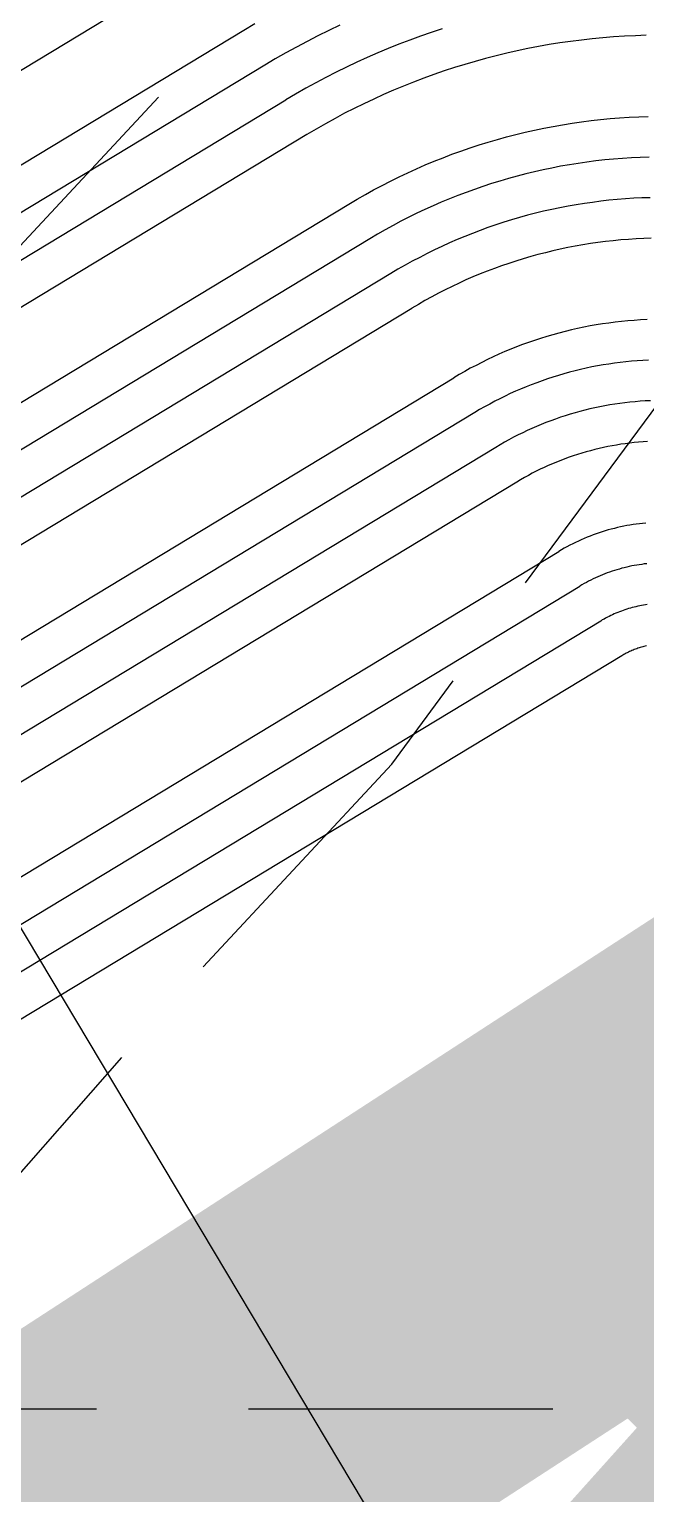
# Model space of a CAD drawing. Header units: inches. Extents: x 2439273 to 2445077, y 7048639 to 7057917.
# Drawn here: x 2443363.1 to 2443423.9, y 7054138.2 to 7054282.5 of the extents above; entities that cross this region are included whole.
import ezdxf

# ---------------------------------------------------------------- set-up
doc = ezdxf.new("R2010")
doc.units = ezdxf.units.IN
doc.header["$LTSCALE"] = 300
doc.header["$MEASUREMENT"] = 0
for name, pattern in [('DASHED', [0.29, 0.25, -0.04]), ('DASHEDX2', [0.165, 0.125, -0.04]), ('HIDDEN', [0.375, 0.25, -0.125])]:
    doc.linetypes.add(name, pattern=pattern)
for name, color, linetype in [('DRAINAGE_AREA', 250, 'DASHEDX2'), ('EC', 43, 'DASHEDX2'), ('GRID', 254, 'HIDDEN'), ('new', 3, 'Continuous'), ('PC', 43, 'DASHEDX2'), ('SILT FENCE', 200, 'Continuous')]:
    doc.layers.add(name, color=color, linetype=linetype)

msp = doc.modelspace()

# ---------------------------------------------------------------- linework, layer by layer
at = {"layer": 'DRAINAGE_AREA', "color": 7, "linetype": 'DASHED', "const_width": 12, "flags": 128}
msp.add_lwpolyline([(2443106.66, 7052755.35), (2443096.8, 7052982.69), (2443073, 7053091.07), (2443087.96, 7053145.28), (2443138.25, 7053196.62), (2443245.64, 7053250.43), (2443396.74, 7053396.94), (2443402.06, 7053410.98), (2443400.1, 7053435.17), (2443361.75, 7053581.78), (2443355.66, 7053626.05), (2443360.45, 7053690.9), (2443396.83, 7053883.3), (2443421.37, 7054049.31), (2443414.77, 7054126.49), (2443427.59, 7054140.78), (2443497.6, 7054080.11), (2443546.45, 7054074.82), (2443599.67, 7054089.86), (2443685.52, 7054148.73), (2443804.94, 7054275.14), (2443922.68, 7054400.33), (2443990.83, 7054505.4), (2444058.57, 7054642.79), (2444106.47, 7054805.37), (2444125.27, 7054960.81), (2444123.2, 7055116.72), (2444064.64, 7055322.88), (2444010.18, 7055463.55), (2443984.7, 7055528.55), (2443959.04, 7055566.29), (2443932.51, 7055584.7), (2443905.48, 7055590.74), (2443851.57, 7055589.55), (2443765.99, 7055561.71), (2443663.38, 7055510.99), (2443526.32, 7055444.97), (2443425.34, 7055399.43), (2443302.28, 7055347.44), (2443212.92, 7055306.2), (2443135.2, 7055270.14), (2442881.65, 7055688.23), (2442876.71, 7055729.81), (2442799.41, 7055726.7), (2442738.04, 7055727.32), (2442685.42, 7055731.26), (2442624.65, 7055737.58), (2442572.25, 7055746.95), (2442523.23, 7055757.19), (2442430.32, 7055787.75), (2442371.93, 7055810.61), (2442291.41, 7055853.15), (2442173.1, 7055922.06), (2442058.06, 7055991.09), (2441727.23, 7056189.12), (2441528.98, 7056300.85), (2441427.34, 7056352.17), (2441386.01, 7056367.81), (2441347.42, 7056379.61), (2441243.61, 7056401.56), (2441166.77, 7056414.97), (2441045.88, 7056423.53), (2440971.8, 7056416.89), (2440887.42, 7056397.1), (2440803.2, 7056370.56), (2440808.87, 7056305.65), (2440829.52, 7056148.48), (2440839.18, 7056106.98), (2440849.31, 7056074.16), (2440863.85, 7056044.5), (2440887.71, 7056006.48), (2440936.05, 7055957.6), (2441004.91, 7055891.69), (2441064.92, 7055847.87)], dxfattribs=at)
at = {"layer": 'EC', "color": 43, "linetype": 'DASHEDX2', "flags": 128}
for points in [[(2443425.74, 7053762.9), (2443410.41, 7053761.77), (2443405.97, 7053816.31), (2443401.06, 7053837.36), (2443403.24, 7053840.05), (2443400.65, 7053862.12), (2443422.56, 7053914.17), (2443420.89, 7053929.15), (2443409.27, 7053941.37), (2443418.2, 7053963.49), (2443407.31, 7054022.64), (2443384.23, 7054046.13), (2443375.71, 7054122.38), (2443344.45, 7054149.58), (2443377.51, 7054187.13), (2443398.88, 7054210.1), (2443437.29, 7054262.04), (2443478.46, 7054343.89), (2443509.53, 7054451.24), (2443614.64, 7054540.08), (2443651.9, 7054558.18), (2443693.35, 7054601.99), (2443728.56, 7054681.3), (2443812.61, 7054714.96), (2443863.78, 7054755.66), (2444011.23, 7054797.46), (2444011.97, 7054798.14), (2444012.82, 7054799.11), (2444012.85, 7054797.82), (2444012.89, 7054797.46), (2444012.83, 7054797.19), (2444012.6, 7054797.21), (2443999.05, 7054678.98), (2443978.29, 7054600.33), (2443975.74, 7054580.56), (2444001.51, 7054556.74), (2444053.34, 7054581.23), (2444080.03, 7054628.94), (2444081.95, 7054632.35), (2444082.71, 7054634.52), (2444113.22, 7054712.68), (2444125.39, 7054768.08), (2444127.07, 7054773.92), (2444129.2, 7054785.1), (2444137.84, 7054875.36), (2444149.36, 7054940.46), (2444151.97, 7054962.96), (2444154.76, 7054992.52), (2444157.59, 7055041.81), (2444156.9, 7055103.77), (2444155.87, 7055124.25), (2444151.7, 7055139.11), (2444132.12, 7055228.93), (2444130.36, 7055234.89), (2444124.79, 7055259.37), (2444123.25, 7055265.17), (2444118.68, 7055291.34), (2444116.11, 7055301.97), (2444061.14, 7055467.82), (2444060.28, 7055481.37), (2444050.92, 7055495.61), (2444050.15, 7055503.79), (2444050.16, 7055504.6)], [(2443314.73, 7054071.34), (2443246.4, 7054130.8), (2443341.86, 7054239.25), (2443403.58, 7054305.58), (2443406.09, 7054308.97), (2443408.78, 7054314.31), (2443414.52, 7054334.14), (2443390.64, 7054330.87), (2443370.67, 7054321.87), (2443286.18, 7054320.04), (2443277.13, 7054265.52), (2443230.15, 7054191.69), (2443206.36, 7054145.81), (2443205.99, 7054120.81), (2443213.13, 7054083.79), (2443239.82, 7053999.75), (2443234.62, 7053948.44), (2443238.04, 7053912.97), (2443265.46, 7053839.87), (2443282.07, 7053806.58), (2443304.58, 7053767.27), (2443352.7, 7053713.1), (2443391.84, 7053658.11), (2443400.61, 7053636.17), (2443420.26, 7053607.51), (2443419.79, 7053641.23), (2443418.81, 7053656.41), (2443415.35, 7053686.97), (2443423.84, 7053699.04)]]:
    msp.add_lwpolyline(points, dxfattribs=at)
at = {"layer": 'GRID', "linetype": 'HIDDEN', "ltscale": 0.4}
msp.add_line((2439424.76, 7054146.56), (2444925.44, 7054146.56), dxfattribs=at)
at = {"layer": 'new', "color": 3, "linetype": 'Continuous', "flags": 128}
msp.add_lwpolyline([(2442799.46, 7055136.46), (2443536.66, 7053902)], dxfattribs=at)
at = {"layer": 'PC', "color": 24, "linetype": 'Continuous', "flags": 128}
for points in [[(2443380.16, 7054289.23), (2443177.71, 7054166.84)], [(2443384.3, 7054282.38), (2443181.85, 7054159.99)], [(2443385.38, 7054283.02), (2443384.3, 7054282.38)], [(2443393.75, 7054282.88), (2443392.67, 7054282.37), (2443391.6, 7054281.84), (2443390.53, 7054281.3), (2443389.48, 7054280.74), (2443388.43, 7054280.16), (2443387.4, 7054279.57), (2443386.37, 7054278.96)], [(2443403.85, 7054282.53), (2443402.78, 7054282.18), (2443401.71, 7054281.81), (2443400.65, 7054281.42), (2443399.59, 7054281.02), (2443398.54, 7054280.6), (2443397.5, 7054280.17), (2443396.46, 7054279.72), (2443395.43, 7054279.25), (2443394.41, 7054278.77), (2443393.39, 7054278.27), (2443392.38, 7054277.75), (2443391.39, 7054277.22), (2443390.4, 7054276.68), (2443389.41, 7054276.11), (2443388.44, 7054275.54)], [(2443423.96, 7054281.9), (2443422.9, 7054281.86), (2443421.83, 7054281.81), (2443420.76, 7054281.74), (2443419.7, 7054281.66), (2443418.64, 7054281.55), (2443417.58, 7054281.43), (2443416.52, 7054281.3), (2443415.46, 7054281.15), (2443414.4, 7054280.98), (2443413.35, 7054280.79), (2443412.3, 7054280.59), (2443411.26, 7054280.37), (2443410.22, 7054280.14), (2443409.18, 7054279.88), (2443408.14, 7054279.62), (2443407.11, 7054279.33), (2443406.09, 7054279.03), (2443405.07, 7054278.72), (2443404.05, 7054278.39), (2443403.04, 7054278.04), (2443402.04, 7054277.67), (2443401.04, 7054277.29), (2443400.05, 7054276.9), (2443399.06, 7054276.49), (2443398.08, 7054276.06), (2443397.11, 7054275.62), (2443396.14, 7054275.16), (2443395.19, 7054274.69), (2443394.23, 7054274.21), (2443393.29, 7054273.7), (2443392.36, 7054273.19), (2443391.43, 7054272.66), (2443390.51, 7054272.11)], [(2443386.37, 7054278.96), (2443183.92, 7054156.57)], [(2443185.99, 7054153.15), (2443388.44, 7054275.54)], [(2443192.2, 7054142.88), (2443394.65, 7054265.27), (2443395.46, 7054265.75), (2443396.28, 7054266.22), (2443397.1, 7054266.67), (2443397.94, 7054267.11), (2443398.77, 7054267.54), (2443399.62, 7054267.96), (2443400.47, 7054268.36), (2443401.33, 7054268.75), (2443402.19, 7054269.13), (2443403.06, 7054269.49), (2443403.94, 7054269.84), (2443404.82, 7054270.17), (2443405.71, 7054270.49), (2443406.6, 7054270.8), (2443407.49, 7054271.09), (2443408.39, 7054271.37), (2443409.3, 7054271.64), (2443410.21, 7054271.89), (2443411.12, 7054272.12), (2443412.04, 7054272.35), (2443412.96, 7054272.55), (2443413.88, 7054272.75), (2443414.8, 7054272.92), (2443415.73, 7054273.09), (2443416.66, 7054273.24), (2443417.6, 7054273.37), (2443418.53, 7054273.49), (2443419.47, 7054273.6), (2443420.4, 7054273.69), (2443421.34, 7054273.76), (2443422.28, 7054273.82), (2443423.23, 7054273.87), (2443424.17, 7054273.9)], [(2443390.51, 7054272.11), (2443188.06, 7054149.72)], [(2443424.27, 7054269.9), (2443423.39, 7054269.87), (2443422.51, 7054269.83), (2443421.63, 7054269.77), (2443420.76, 7054269.7), (2443419.88, 7054269.62), (2443419.01, 7054269.52), (2443418.13, 7054269.41), (2443417.26, 7054269.28), (2443416.4, 7054269.14), (2443415.53, 7054268.99), (2443414.67, 7054268.82), (2443413.8, 7054268.64), (2443412.95, 7054268.45), (2443412.09, 7054268.24), (2443411.24, 7054268.02), (2443410.39, 7054267.79), (2443409.55, 7054267.54), (2443408.71, 7054267.28), (2443407.87, 7054267.01), (2443407.04, 7054266.72), (2443406.21, 7054266.42), (2443405.39, 7054266.11), (2443404.57, 7054265.79), (2443403.76, 7054265.45), (2443402.95, 7054265.1), (2443402.15, 7054264.73), (2443401.36, 7054264.36), (2443400.57, 7054263.97), (2443399.79, 7054263.57), (2443399.01, 7054263.15), (2443398.24, 7054262.73), (2443397.48, 7054262.29), (2443396.72, 7054261.84)], [(2443424.37, 7054265.9), (2443423.55, 7054265.88), (2443422.74, 7054265.84), (2443421.92, 7054265.78), (2443421.11, 7054265.72), (2443420.3, 7054265.64), (2443419.48, 7054265.55), (2443418.67, 7054265.44), (2443417.87, 7054265.33), (2443417.06, 7054265.2), (2443416.26, 7054265.06), (2443415.45, 7054264.9), (2443414.65, 7054264.73), (2443413.86, 7054264.56), (2443413.06, 7054264.36), (2443412.27, 7054264.16), (2443411.48, 7054263.94), (2443410.7, 7054263.71), (2443409.92, 7054263.47), (2443409.14, 7054263.22), (2443408.37, 7054262.95), (2443407.6, 7054262.67), (2443406.84, 7054262.38), (2443406.08, 7054262.08), (2443405.33, 7054261.77), (2443404.58, 7054261.44), (2443403.83, 7054261.1), (2443403.1, 7054260.75), (2443402.36, 7054260.39), (2443401.64, 7054260.02), (2443400.91, 7054259.64), (2443400.2, 7054259.24), (2443399.49, 7054258.84), (2443398.79, 7054258.42)], [(2443396.72, 7054261.84), (2443194.27, 7054139.45)], [(2443424.47, 7054261.9), (2443423.72, 7054261.88), (2443422.97, 7054261.84), (2443422.21, 7054261.79), (2443421.46, 7054261.73), (2443420.71, 7054261.66), (2443419.96, 7054261.58), (2443419.21, 7054261.48), (2443418.47, 7054261.37), (2443417.72, 7054261.25), (2443416.98, 7054261.12), (2443416.24, 7054260.98), (2443415.5, 7054260.83), (2443414.77, 7054260.66), (2443414.03, 7054260.48), (2443413.3, 7054260.29), (2443412.58, 7054260.09), (2443411.85, 7054259.88), (2443411.13, 7054259.66), (2443410.42, 7054259.42), (2443409.7, 7054259.18), (2443409, 7054258.92), (2443408.29, 7054258.65), (2443407.59, 7054258.38), (2443406.89, 7054258.09), (2443406.2, 7054257.79), (2443405.52, 7054257.47), (2443404.83, 7054257.15), (2443404.16, 7054256.82), (2443403.49, 7054256.48), (2443402.82, 7054256.12), (2443402.16, 7054255.76), (2443401.51, 7054255.38), (2443400.86, 7054255)], [(2443398.79, 7054258.42), (2443196.34, 7054136.03)], [(2443198.41, 7054132.61), (2443400.86, 7054255)], [(2443424.05, 7054253.89), (2443423.42, 7054253.86), (2443422.79, 7054253.81), (2443422.17, 7054253.76), (2443421.54, 7054253.7), (2443420.92, 7054253.63), (2443420.29, 7054253.55), (2443419.67, 7054253.46), (2443419.05, 7054253.36), (2443418.43, 7054253.26), (2443417.82, 7054253.14), (2443417.2, 7054253.01), (2443416.59, 7054252.87), (2443415.98, 7054252.72), (2443415.37, 7054252.56), (2443414.76, 7054252.4), (2443414.16, 7054252.22), (2443413.56, 7054252.04), (2443412.96, 7054251.84), (2443412.37, 7054251.64), (2443411.78, 7054251.42), (2443411.19, 7054251.2), (2443410.61, 7054250.97), (2443410.03, 7054250.73), (2443409.45, 7054250.47), (2443408.88, 7054250.21), (2443408.31, 7054249.95), (2443407.75, 7054249.67), (2443407.19, 7054249.38), (2443406.63, 7054249.09), (2443406.08, 7054248.78), (2443405.54, 7054248.47), (2443405, 7054248.15)], [(2443424.21, 7054249.89), (2443423.65, 7054249.86), (2443423.08, 7054249.83), (2443422.52, 7054249.78), (2443421.96, 7054249.73), (2443421.39, 7054249.66), (2443420.83, 7054249.59), (2443420.27, 7054249.51), (2443419.72, 7054249.42), (2443419.16, 7054249.32), (2443418.6, 7054249.22), (2443418.05, 7054249.1), (2443417.5, 7054248.98), (2443416.95, 7054248.84), (2443416.4, 7054248.7), (2443415.86, 7054248.55), (2443415.31, 7054248.39), (2443414.77, 7054248.22), (2443414.24, 7054248.05), (2443413.7, 7054247.86), (2443413.17, 7054247.67), (2443412.64, 7054247.47), (2443412.12, 7054247.26), (2443411.59, 7054247.04), (2443411.07, 7054246.82), (2443410.56, 7054246.59), (2443410.05, 7054246.34), (2443409.54, 7054246.09), (2443409.04, 7054245.84), (2443408.54, 7054245.57), (2443408.04, 7054245.3), (2443407.55, 7054245.02), (2443407.07, 7054244.73)], [(2443202.55, 7054125.76), (2443405, 7054248.15)], [(2443407.07, 7054244.73), (2443204.62, 7054122.34)], [(2443424.38, 7054245.89), (2443423.87, 7054245.87), (2443423.37, 7054245.84), (2443422.87, 7054245.8), (2443422.37, 7054245.75), (2443421.87, 7054245.69), (2443421.37, 7054245.63), (2443420.88, 7054245.56), (2443420.38, 7054245.48), (2443419.88, 7054245.39), (2443419.39, 7054245.29), (2443418.9, 7054245.19), (2443418.41, 7054245.08), (2443417.92, 7054244.96), (2443417.43, 7054244.84), (2443416.95, 7054244.7), (2443416.47, 7054244.56), (2443415.99, 7054244.41), (2443415.51, 7054244.26), (2443415.03, 7054244.09), (2443414.56, 7054243.92), (2443414.09, 7054243.74), (2443413.62, 7054243.56), (2443413.16, 7054243.36), (2443412.7, 7054243.16), (2443412.24, 7054242.96), (2443411.79, 7054242.74), (2443411.34, 7054242.52), (2443410.89, 7054242.29), (2443410.44, 7054242.05), (2443410, 7054241.81), (2443409.57, 7054241.56), (2443409.14, 7054241.3)], [(2443424.1, 7054241.87), (2443423.66, 7054241.85), (2443423.22, 7054241.81), (2443422.79, 7054241.77), (2443422.35, 7054241.72), (2443421.91, 7054241.66), (2443421.48, 7054241.6), (2443421.04, 7054241.53), (2443420.61, 7054241.45), (2443420.18, 7054241.37), (2443419.75, 7054241.28), (2443419.32, 7054241.18), (2443418.89, 7054241.08), (2443418.47, 7054240.97), (2443418.04, 7054240.85), (2443417.62, 7054240.73), (2443417.2, 7054240.6), (2443416.78, 7054240.46), (2443416.37, 7054240.32), (2443415.95, 7054240.17), (2443415.54, 7054240.02), (2443415.13, 7054239.85), (2443414.73, 7054239.68), (2443414.32, 7054239.51), (2443413.92, 7054239.33), (2443413.52, 7054239.14), (2443413.13, 7054238.94), (2443412.74, 7054238.74), (2443412.35, 7054238.54), (2443411.96, 7054238.32), (2443411.58, 7054238.11), (2443411.21, 7054237.88)], [(2443409.14, 7054241.3), (2443206.68, 7054118.91)], [(2443411.21, 7054237.88), (2443208.75, 7054115.49)], [(2443423.93, 7054233.84), (2443423.62, 7054233.81), (2443423.3, 7054233.78), (2443422.99, 7054233.74), (2443422.68, 7054233.69), (2443422.37, 7054233.64), (2443422.06, 7054233.59), (2443421.75, 7054233.53), (2443421.45, 7054233.46), (2443421.14, 7054233.39), (2443420.83, 7054233.32), (2443420.53, 7054233.24), (2443420.23, 7054233.16), (2443419.93, 7054233.07), (2443419.63, 7054232.98), (2443419.33, 7054232.88), (2443419.03, 7054232.78), (2443418.73, 7054232.67), (2443418.44, 7054232.56), (2443418.15, 7054232.44), (2443417.86, 7054232.32), (2443417.57, 7054232.2), (2443417.28, 7054232.07), (2443417, 7054231.93), (2443416.72, 7054231.79), (2443416.44, 7054231.65), (2443416.16, 7054231.5), (2443415.89, 7054231.35), (2443415.61, 7054231.2), (2443415.34, 7054231.04)], [(2443212.89, 7054108.65), (2443415.34, 7054231.04)], [(2443424.03, 7054229.83), (2443423.78, 7054229.81), (2443423.53, 7054229.77), (2443423.28, 7054229.74), (2443423.04, 7054229.7), (2443422.79, 7054229.65), (2443422.54, 7054229.61), (2443422.29, 7054229.56), (2443422.05, 7054229.5), (2443421.81, 7054229.44), (2443421.56, 7054229.38), (2443421.32, 7054229.31), (2443421.08, 7054229.24), (2443420.84, 7054229.17), (2443420.6, 7054229.09), (2443420.36, 7054229.01), (2443420.13, 7054228.92), (2443419.89, 7054228.83), (2443419.66, 7054228.74), (2443419.43, 7054228.64), (2443419.19, 7054228.54), (2443418.97, 7054228.44), (2443418.74, 7054228.33), (2443418.51, 7054228.22), (2443418.29, 7054228.1), (2443418.07, 7054227.99), (2443417.85, 7054227.87), (2443417.63, 7054227.74), (2443417.41, 7054227.61)], [(2443214.96, 7054105.22), (2443417.41, 7054227.61)], [(2443424.07, 7054225.81), (2443423.89, 7054225.78), (2443423.7, 7054225.75), (2443423.51, 7054225.72), (2443423.33, 7054225.68), (2443423.14, 7054225.65), (2443422.96, 7054225.6), (2443422.78, 7054225.56), (2443422.59, 7054225.51), (2443422.41, 7054225.46), (2443422.23, 7054225.41), (2443422.05, 7054225.35), (2443421.87, 7054225.3), (2443421.69, 7054225.23), (2443421.52, 7054225.17), (2443421.34, 7054225.1), (2443421.17, 7054225.03), (2443420.99, 7054224.96), (2443420.82, 7054224.89), (2443420.65, 7054224.81), (2443420.48, 7054224.73), (2443420.31, 7054224.64), (2443420.14, 7054224.56), (2443419.97, 7054224.47), (2443419.81, 7054224.38), (2443419.64, 7054224.29), (2443419.48, 7054224.19)], [(2443419.48, 7054224.19), (2443217.03, 7054101.8)], [(2443423.99, 7054221.74), (2443423.87, 7054221.71), (2443423.75, 7054221.68), (2443423.63, 7054221.65), (2443423.51, 7054221.62), (2443423.38, 7054221.58), (2443423.26, 7054221.54), (2443423.15, 7054221.5), (2443423.03, 7054221.46), (2443422.91, 7054221.42), (2443422.79, 7054221.38), (2443422.67, 7054221.33), (2443422.56, 7054221.28), (2443422.44, 7054221.23), (2443422.33, 7054221.18), (2443422.21, 7054221.13), (2443422.1, 7054221.07), (2443421.99, 7054221.01), (2443421.88, 7054220.95), (2443421.77, 7054220.89), (2443421.66, 7054220.83), (2443421.55, 7054220.77)], [(2443421.55, 7054220.77), (2443219.1, 7054098.38)]]:
    msp.add_lwpolyline(points, dxfattribs=at)
at = {"layer": 'SILT FENCE', "const_width": 40, "flags": 128}
msp.add_lwpolyline([(2443368.46, 7055385.63), (2443937.53, 7055639.24), (2444048.09, 7055434.54), (2444118.86, 7055198.36), (2444131.89, 7055063.12), (2444121.23, 7054897.35), (2444079.58, 7054665.24), (2443994.3, 7054500.78), (2443767.14, 7054225.61), (2443574.28, 7054081.35), (2443474.43, 7054121.45), (2443424.86, 7054171.23), (2443286.87, 7054081.57), (2443292.23, 7054027.17), (2443381.06, 7053872.38), (2443365.93, 7053718.34), (2443351.81, 7053614.88), (2443414.64, 7053431.93), (2443250.25, 7053347.6), (2443093.9, 7053304.78), (2443005.08, 7053362.62), (2442887.99, 7053330.33), (2442866.45, 7053201.19), (2442857.19, 7052948.28)], dxfattribs=at)

doc.saveas('drawing.dxf')
